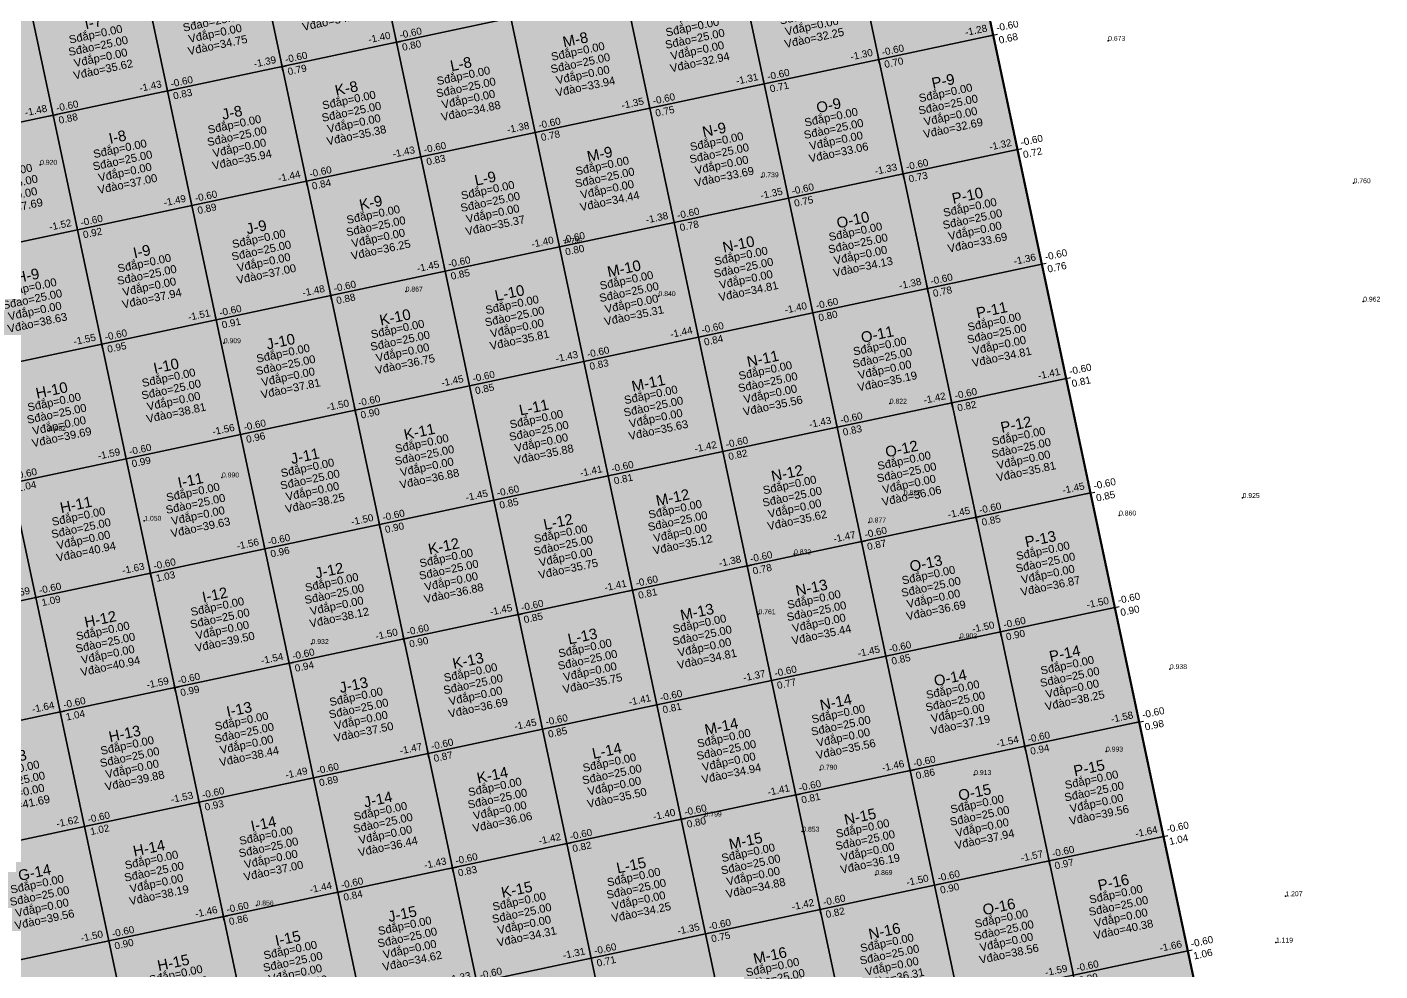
# Model space of a CAD drawing. Header units: metres. Extents: x 466 to 874, y 288 to 471.
# Drawn here: x 678.9 to 736.7, y 378.4 to 418.7 of the extents above; entities that cross this region are included whole.
import ezdxf
from ezdxf.enums import TextEntityAlignment as Align

# ---------------------------------------------------------------- set-up
doc = ezdxf.new("R2010")
doc.units = ezdxf.units.M
for name, color, linetype in [('SN-Dao', 1, 'Continuous'), ('SN-DiemDo', 9, 'Continuous'), ('SN-Luoi', 8, 'Continuous'), ('SN-Nut', 7, 'Continuous'), ('SN-O', 7, 'Continuous'), ('SN-RanhGioi', 1, 'Continuous')]:
    doc.layers.add(name, color=color, linetype=linetype)
doc.styles.add('SN', font='arial.ttf')

# ---------------------------------------------------------------- blocks, each defined once
blk = doc.blocks.new('SN_O')
at = {"color": 2, "style": 'SN'}
blk.add_attdef('TEN', text='', height=0.456, dxfattribs=at).set_placement((0, 1.026), align=Align.MIDDLE_CENTER)
at = {"color": 7, "style": 'SN'}
for tag, p in [('SDAP', (0, 0.513)), ('SDAO', (0, 0)), ('VDAP', (0, -0.513)), ('VDAO', (0, -1.026))]:
    blk.add_attdef(tag, text='', height=0.342, dxfattribs=at).set_placement(p, align=Align.MIDDLE_CENTER)
blk = doc.blocks.new('SN_NUT')
for p, q in [((-0.19, 0), (0.19, 0)), ((0, -0.19), (0, 0.19))]:
    blk.add_line(p, q)
at = {"color": 5, "style": 'SN'}
blk.add_attdef('CC', text='', height=0.304, dxfattribs=at).set_placement((-0.19, 0.114), align=Align.BOTTOM_RIGHT)
at = {"color": 1, "style": 'SN'}
blk.add_attdef('CDTK', (0.19, 0.114), '', height=0.304, dxfattribs=at)
at = {"color": 3, "style": 'SN'}
blk.add_attdef('CDTN', (0.19, -0.418), '', height=0.304, dxfattribs=at)

msp = doc.modelspace()

# ---------------------------------------------------------------- hatches: boundary and pattern name
at = {"layer": 'SN-Dao', "transparency": 33554534}
for points in [[(693.669, 422.953), (698.56, 423.992), (699.599, 419.102), (694.708, 418.062)], [(714.271, 422.22), (719.162, 423.26), (720.202, 418.369), (715.311, 417.33)], [(688.778, 421.913), (693.669, 422.953), (694.708, 418.062), (689.818, 417.023)], [(709.381, 421.181), (714.271, 422.22), (715.311, 417.33), (710.42, 416.29)], [(683.887, 420.874), (688.778, 421.913), (689.818, 417.023), (684.927, 415.983)], [(678.997, 419.834), (683.887, 420.874), (684.927, 415.983), (680.036, 414.943)], [(704.49, 420.141), (709.381, 421.181), (710.42, 416.29), (705.529, 415.25)], [(674.106, 418.795), (678.997, 419.834), (680.036, 414.943), (675.145, 413.904)], [(699.599, 419.102), (704.49, 420.141), (705.529, 415.25), (700.639, 414.211)], [(694.708, 418.062), (699.599, 419.102), (700.639, 414.211), (695.748, 413.171)], [(689.818, 417.023), (694.708, 418.062), (695.748, 413.171), (690.857, 412.132)], [(715.311, 417.33), (720.202, 418.369), (721.241, 413.478), (716.35, 412.439)], [(684.927, 415.983), (689.818, 417.023), (690.857, 412.132), (685.966, 411.092)], [(710.42, 416.29), (715.311, 417.33), (716.35, 412.439), (711.46, 411.399)], [(705.529, 415.25), (710.42, 416.29), (711.46, 411.399), (706.569, 410.36)], [(680.036, 414.943), (684.927, 415.983), (685.966, 411.092), (681.076, 410.053)], [(700.639, 414.211), (705.529, 415.25), (706.569, 410.36), (701.678, 409.32)], [(675.145, 413.904), (680.036, 414.943), (681.076, 410.053), (676.185, 409.013)], [(695.748, 413.171), (700.639, 414.211), (701.678, 409.32), (696.787, 408.281)], [(716.35, 412.439), (721.241, 413.478), (722.281, 408.588), (717.39, 407.548)], [(690.857, 412.132), (695.748, 413.171), (696.787, 408.281), (691.897, 407.241)], [(711.46, 411.399), (716.35, 412.439), (717.39, 407.548), (712.499, 406.509)], [(685.966, 411.092), (690.857, 412.132), (691.897, 407.241), (687.006, 406.201)], [(681.076, 410.053), (685.966, 411.092), (687.006, 406.201), (682.115, 405.162)], [(706.569, 410.36), (711.46, 411.399), (712.499, 406.509), (707.609, 405.469)], [(676.185, 409.013), (681.076, 410.053), (682.115, 405.162), (677.225, 404.122)], [(701.678, 409.32), (706.569, 410.36), (707.609, 405.469), (702.718, 404.429)], [(696.787, 408.281), (701.678, 409.32), (702.718, 404.429), (697.827, 403.39)], [(691.897, 407.241), (696.787, 408.281), (697.827, 403.39), (692.936, 402.35)], [(717.39, 407.548), (722.281, 408.588), (723.32, 403.697), (718.43, 402.657)], [(712.499, 406.509), (717.39, 407.548), (718.43, 402.657), (713.539, 401.618)], [(687.006, 406.201), (691.897, 407.241), (692.936, 402.35), (688.046, 401.311)], [(707.609, 405.469), (712.499, 406.509), (713.539, 401.618), (708.648, 400.578)], [(682.115, 405.162), (687.006, 406.201), (688.046, 401.311), (683.155, 400.271)], [(702.718, 404.429), (707.609, 405.469), (708.648, 400.578), (703.757, 399.539)], [(677.225, 404.122), (682.115, 405.162), (683.155, 400.271), (678.264, 399.232)], [(697.827, 403.39), (702.718, 404.429), (703.757, 399.539), (698.867, 398.499)], [(718.43, 402.657), (723.32, 403.697), (724.36, 398.806), (719.469, 397.767)], [(692.936, 402.35), (697.827, 403.39), (698.867, 398.499), (693.976, 397.46)], [(688.046, 401.311), (692.936, 402.35), (693.976, 397.46), (689.085, 396.42)], [(713.539, 401.618), (718.43, 402.657), (719.469, 397.767), (714.578, 396.727)], [(683.155, 400.271), (688.046, 401.311), (689.085, 396.42), (684.194, 395.38)], [(708.648, 400.578), (713.539, 401.618), (714.578, 396.727), (709.688, 395.688)], [(703.757, 399.539), (708.648, 400.578), (709.688, 395.688), (704.797, 394.648)], [(678.264, 399.232), (683.155, 400.271), (684.194, 395.38), (679.304, 394.341)], [(698.867, 398.499), (703.757, 399.539), (704.797, 394.648), (699.906, 393.608)], [(673.373, 398.192), (678.264, 399.232), (679.304, 394.341), (674.413, 393.301)], [(693.976, 397.46), (698.867, 398.499), (699.906, 393.608), (695.015, 392.569)], [(719.469, 397.767), (724.36, 398.806), (725.399, 393.915), (720.509, 392.876)], [(714.578, 396.727), (719.469, 397.767), (720.509, 392.876), (715.618, 391.836)], [(689.085, 396.42), (693.976, 397.46), (695.015, 392.569), (690.125, 391.529)], [(709.688, 395.688), (714.578, 396.727), (715.618, 391.836), (710.727, 390.797)], [(684.194, 395.38), (689.085, 396.42), (690.125, 391.529), (685.234, 390.49)], [(679.304, 394.341), (684.194, 395.38), (685.234, 390.49), (680.343, 389.45)], [(704.797, 394.648), (709.688, 395.688), (710.727, 390.797), (705.836, 389.757)], [(674.413, 393.301), (679.304, 394.341), (680.343, 389.45), (675.452, 388.411)], [(699.906, 393.608), (704.797, 394.648), (705.836, 389.757), (700.946, 388.718)], [(720.509, 392.876), (725.399, 393.915), (726.439, 389.025), (721.548, 387.985)], [(695.015, 392.569), (699.906, 393.608), (700.946, 388.718), (696.055, 387.678)], [(690.125, 391.529), (695.015, 392.569), (696.055, 387.678), (691.164, 386.639)], [(715.618, 391.836), (720.509, 392.876), (721.548, 387.985), (716.657, 386.946)], [(685.234, 390.49), (690.125, 391.529), (691.164, 386.639), (686.273, 385.599)], [(710.727, 390.797), (715.618, 391.836), (716.657, 386.946), (711.767, 385.906)], [(705.836, 389.757), (710.727, 390.797), (711.767, 385.906), (706.876, 384.866)], [(680.343, 389.45), (685.234, 390.49), (686.273, 385.599), (681.383, 384.559)], [(700.946, 388.718), (705.836, 389.757), (706.876, 384.866), (701.985, 383.827)], [(675.452, 388.411), (680.343, 389.45), (681.383, 384.559), (676.492, 383.52)], [(721.548, 387.985), (726.439, 389.025), (727.479, 384.134), (722.588, 383.094)], [(696.055, 387.678), (700.946, 388.718), (701.985, 383.827), (697.095, 382.787)], [(716.657, 386.946), (721.548, 387.985), (722.588, 383.094), (717.697, 382.055)], [(691.164, 386.639), (696.055, 387.678), (697.095, 382.787), (692.204, 381.748)], [(711.767, 385.906), (716.657, 386.946), (717.697, 382.055), (712.806, 381.015)], [(686.273, 385.599), (691.164, 386.639), (692.204, 381.748), (687.313, 380.708)], [(681.383, 384.559), (686.273, 385.599), (687.313, 380.708), (682.422, 379.669)], [(706.876, 384.866), (711.767, 385.906), (712.806, 381.015), (707.916, 379.976)], [(676.492, 383.52), (681.383, 384.559), (682.422, 379.669), (677.532, 378.629)], [(701.985, 383.827), (706.876, 384.866), (707.916, 379.976), (703.025, 378.936)], [(697.095, 382.787), (701.985, 383.827), (703.025, 378.936), (698.134, 377.897)], [(722.588, 383.094), (727.479, 384.134), (728.518, 379.243), (723.627, 378.204)], [(692.204, 381.748), (697.095, 382.787), (698.134, 377.897), (693.243, 376.857)], [(717.697, 382.055), (722.588, 383.094), (723.627, 378.204), (718.737, 377.164)], [(687.313, 380.708), (692.204, 381.748), (693.243, 376.857), (688.353, 375.818)], [(712.806, 381.015), (717.697, 382.055), (718.737, 377.164), (713.846, 376.125)], [(707.916, 379.976), (712.806, 381.015), (713.846, 376.125), (708.955, 375.085)], [(682.422, 379.669), (687.313, 380.708), (688.353, 375.818), (683.462, 374.778)], [(703.025, 378.936), (707.916, 379.976), (708.955, 375.085), (704.064, 374.045)], [(677.532, 378.629), (682.422, 379.669), (683.462, 374.778), (678.571, 373.738)], [(723.627, 378.204), (728.518, 379.243), (729.558, 374.352), (724.667, 373.313)], [(698.134, 377.897), (703.025, 378.936), (704.064, 374.045), (699.174, 373.006)]]:
    msp.add_hatch(color=1, dxfattribs=at).paths.add_polyline_path(points)

# ---------------------------------------------------------------- linework, layer by layer
at = {"layer": 'SN-DiemDo'}
for p in [(725.114, 418.125, 0.673), (679.482, 412.829, 0.92), (710.306, 412.296, 0.739), (735.601, 412.042, 0.76), (701.91, 409.487, 0.796), (695.101, 407.412, 0.867), (705.903, 407.218, 0.84), (736.011, 406.982, 0.962), (687.33, 405.205, 0.909), (715.786, 402.624, 0.822), (679.851, 401.455, 0.982), (687.253, 399.471, 0.99), (716.381, 398.71, 0.827), (730.86, 398.594, 0.925), (725.58, 397.844, 0.86), (683.932, 397.621, 1.05), (714.894, 397.545, 0.877), (711.694, 396.187, 0.832), (710.176, 393.629, 0.761), (718.781, 392.603, 0.902), (691.081, 392.355, 0.932), (727.752, 391.282, 0.938), (725.023, 387.759, 0.993), (712.808, 386.985, 0.79), (719.391, 386.758, 0.913), (707.874, 384.985, 0.799), (712.048, 384.337, 0.853), (715.17, 382.486, 0.869), (732.688, 381.578, 1.207), (688.73, 381.184, 0.856), (732.281, 379.598, 1.119)]:
    msp.add_point(p, dxfattribs=at)
at = {"layer": 'SN-Luoi'}
for points in [[(693.669, 422.953), (698.56, 423.992), (699.599, 419.102), (694.708, 418.062)], [(714.271, 422.22), (719.162, 423.26), (720.202, 418.369), (715.311, 417.33)], [(688.778, 421.913), (693.669, 422.953), (694.708, 418.062), (689.818, 417.023)], [(709.381, 421.181), (714.271, 422.22), (715.311, 417.33), (710.42, 416.29)], [(683.887, 420.874), (688.778, 421.913), (689.818, 417.023), (684.927, 415.983)], [(678.997, 419.834), (683.887, 420.874), (684.927, 415.983), (680.036, 414.943)], [(704.49, 420.141), (709.381, 421.181), (710.42, 416.29), (705.529, 415.25)], [(674.106, 418.795), (678.997, 419.834), (680.036, 414.943), (675.145, 413.904)], [(699.599, 419.102), (704.49, 420.141), (705.529, 415.25), (700.639, 414.211)], [(694.708, 418.062), (699.599, 419.102), (700.639, 414.211), (695.748, 413.171)], [(689.818, 417.023), (694.708, 418.062), (695.748, 413.171), (690.857, 412.132)], [(715.311, 417.33), (720.202, 418.369), (721.241, 413.478), (716.35, 412.439)], [(684.927, 415.983), (689.818, 417.023), (690.857, 412.132), (685.966, 411.092)], [(710.42, 416.29), (715.311, 417.33), (716.35, 412.439), (711.46, 411.399)], [(705.529, 415.25), (710.42, 416.29), (711.46, 411.399), (706.569, 410.36)], [(680.036, 414.943), (684.927, 415.983), (685.966, 411.092), (681.076, 410.053)], [(700.639, 414.211), (705.529, 415.25), (706.569, 410.36), (701.678, 409.32)], [(675.145, 413.904), (680.036, 414.943), (681.076, 410.053), (676.185, 409.013)], [(695.748, 413.171), (700.639, 414.211), (701.678, 409.32), (696.787, 408.281)], [(716.35, 412.439), (721.241, 413.478), (722.281, 408.588), (717.39, 407.548)], [(690.857, 412.132), (695.748, 413.171), (696.787, 408.281), (691.897, 407.241)], [(711.46, 411.399), (716.35, 412.439), (717.39, 407.548), (712.499, 406.509)], [(685.966, 411.092), (690.857, 412.132), (691.897, 407.241), (687.006, 406.201)], [(681.076, 410.053), (685.966, 411.092), (687.006, 406.201), (682.115, 405.162)], [(706.569, 410.36), (711.46, 411.399), (712.499, 406.509), (707.609, 405.469)], [(676.185, 409.013), (681.076, 410.053), (682.115, 405.162), (677.225, 404.122)], [(701.678, 409.32), (706.569, 410.36), (707.609, 405.469), (702.718, 404.429)], [(696.787, 408.281), (701.678, 409.32), (702.718, 404.429), (697.827, 403.39)], [(691.897, 407.241), (696.787, 408.281), (697.827, 403.39), (692.936, 402.35)], [(717.39, 407.548), (722.281, 408.588), (723.32, 403.697), (718.43, 402.657)], [(712.499, 406.509), (717.39, 407.548), (718.43, 402.657), (713.539, 401.618)], [(687.006, 406.201), (691.897, 407.241), (692.936, 402.35), (688.046, 401.311)], [(707.609, 405.469), (712.499, 406.509), (713.539, 401.618), (708.648, 400.578)], [(682.115, 405.162), (687.006, 406.201), (688.046, 401.311), (683.155, 400.271)], [(702.718, 404.429), (707.609, 405.469), (708.648, 400.578), (703.757, 399.539)], [(677.225, 404.122), (682.115, 405.162), (683.155, 400.271), (678.264, 399.232)], [(697.827, 403.39), (702.718, 404.429), (703.757, 399.539), (698.867, 398.499)], [(718.43, 402.657), (723.32, 403.697), (724.36, 398.806), (719.469, 397.767)], [(692.936, 402.35), (697.827, 403.39), (698.867, 398.499), (693.976, 397.46)], [(688.046, 401.311), (692.936, 402.35), (693.976, 397.46), (689.085, 396.42)], [(713.539, 401.618), (718.43, 402.657), (719.469, 397.767), (714.578, 396.727)], [(683.155, 400.271), (688.046, 401.311), (689.085, 396.42), (684.194, 395.38)], [(708.648, 400.578), (713.539, 401.618), (714.578, 396.727), (709.688, 395.688)], [(703.757, 399.539), (708.648, 400.578), (709.688, 395.688), (704.797, 394.648)], [(678.264, 399.232), (683.155, 400.271), (684.194, 395.38), (679.304, 394.341)], [(698.867, 398.499), (703.757, 399.539), (704.797, 394.648), (699.906, 393.608)], [(673.373, 398.192), (678.264, 399.232), (679.304, 394.341), (674.413, 393.301)], [(693.976, 397.46), (698.867, 398.499), (699.906, 393.608), (695.015, 392.569)], [(719.469, 397.767), (724.36, 398.806), (725.399, 393.915), (720.509, 392.876)], [(714.578, 396.727), (719.469, 397.767), (720.509, 392.876), (715.618, 391.836)], [(689.085, 396.42), (693.976, 397.46), (695.015, 392.569), (690.125, 391.529)], [(709.688, 395.688), (714.578, 396.727), (715.618, 391.836), (710.727, 390.797)], [(684.194, 395.38), (689.085, 396.42), (690.125, 391.529), (685.234, 390.49)], [(679.304, 394.341), (684.194, 395.38), (685.234, 390.49), (680.343, 389.45)], [(704.797, 394.648), (709.688, 395.688), (710.727, 390.797), (705.836, 389.757)], [(674.413, 393.301), (679.304, 394.341), (680.343, 389.45), (675.452, 388.411)], [(699.906, 393.608), (704.797, 394.648), (705.836, 389.757), (700.946, 388.718)], [(720.509, 392.876), (725.399, 393.915), (726.439, 389.025), (721.548, 387.985)], [(695.015, 392.569), (699.906, 393.608), (700.946, 388.718), (696.055, 387.678)], [(690.125, 391.529), (695.015, 392.569), (696.055, 387.678), (691.164, 386.639)], [(715.618, 391.836), (720.509, 392.876), (721.548, 387.985), (716.657, 386.946)], [(685.234, 390.49), (690.125, 391.529), (691.164, 386.639), (686.273, 385.599)], [(710.727, 390.797), (715.618, 391.836), (716.657, 386.946), (711.767, 385.906)], [(705.836, 389.757), (710.727, 390.797), (711.767, 385.906), (706.876, 384.866)], [(680.343, 389.45), (685.234, 390.49), (686.273, 385.599), (681.383, 384.559)], [(700.946, 388.718), (705.836, 389.757), (706.876, 384.866), (701.985, 383.827)], [(675.452, 388.411), (680.343, 389.45), (681.383, 384.559), (676.492, 383.52)], [(721.548, 387.985), (726.439, 389.025), (727.479, 384.134), (722.588, 383.094)], [(696.055, 387.678), (700.946, 388.718), (701.985, 383.827), (697.095, 382.787)], [(716.657, 386.946), (721.548, 387.985), (722.588, 383.094), (717.697, 382.055)], [(691.164, 386.639), (696.055, 387.678), (697.095, 382.787), (692.204, 381.748)], [(711.767, 385.906), (716.657, 386.946), (717.697, 382.055), (712.806, 381.015)], [(686.273, 385.599), (691.164, 386.639), (692.204, 381.748), (687.313, 380.708)], [(681.383, 384.559), (686.273, 385.599), (687.313, 380.708), (682.422, 379.669)], [(706.876, 384.866), (711.767, 385.906), (712.806, 381.015), (707.916, 379.976)], [(676.492, 383.52), (681.383, 384.559), (682.422, 379.669), (677.532, 378.629)], [(701.985, 383.827), (706.876, 384.866), (707.916, 379.976), (703.025, 378.936)], [(697.095, 382.787), (701.985, 383.827), (703.025, 378.936), (698.134, 377.897)], [(722.588, 383.094), (727.479, 384.134), (728.518, 379.243), (723.627, 378.204)], [(692.204, 381.748), (697.095, 382.787), (698.134, 377.897), (693.243, 376.857)], [(717.697, 382.055), (722.588, 383.094), (723.627, 378.204), (718.737, 377.164)], [(687.313, 380.708), (692.204, 381.748), (693.243, 376.857), (688.353, 375.818)], [(712.806, 381.015), (717.697, 382.055), (718.737, 377.164), (713.846, 376.125)], [(707.916, 379.976), (712.806, 381.015), (713.846, 376.125), (708.955, 375.085)], [(682.422, 379.669), (687.313, 380.708), (688.353, 375.818), (683.462, 374.778)], [(703.025, 378.936), (707.916, 379.976), (708.955, 375.085), (704.064, 374.045)], [(677.532, 378.629), (682.422, 379.669), (683.462, 374.778), (678.571, 373.738)], [(723.627, 378.204), (728.518, 379.243), (729.558, 374.352), (724.667, 373.313)], [(698.134, 377.897), (703.025, 378.936), (704.064, 374.045), (699.174, 373.006)]]:
    msp.add_lwpolyline(points, close=True, dxfattribs=at)
at = {"layer": 'SN-RanhGioi', "const_width": 0.095}
msp.add_lwpolyline([(711.885, 457.495), (734.755, 349.899), (656.504, 333.266), (633.633, 440.862)], close=True, dxfattribs=at)

# ---------------------------------------------------------------- block references
at = {"layer": 'SN-Nut', "rotation": 12.00000000000403}
for p, values in [((694.708, 418.062), {'CDTK': '-0.60', 'CDTN': '0.80', 'CC': '-1.40'}), ((720.202, 418.369), {'CDTK': '-0.60', 'CDTN': '0.68', 'CC': '-1.28'}), ((715.311, 417.33), {'CDTK': '-0.60', 'CDTN': '0.70', 'CC': '-1.30'}), ((689.818, 417.023), {'CDTK': '-0.60', 'CDTN': '0.79', 'CC': '-1.39'}), ((710.42, 416.29), {'CDTK': '-0.60', 'CDTN': '0.71', 'CC': '-1.31'}), ((684.927, 415.983), {'CDTK': '-0.60', 'CDTN': '0.83', 'CC': '-1.43'}), ((705.529, 415.25), {'CDTK': '-0.60', 'CDTN': '0.75', 'CC': '-1.35'}), ((680.036, 414.943), {'CDTK': '-0.60', 'CDTN': '0.88', 'CC': '-1.48'}), ((700.639, 414.211), {'CDTK': '-0.60', 'CDTN': '0.78', 'CC': '-1.38'}), ((721.241, 413.478), {'CDTK': '-0.60', 'CDTN': '0.72', 'CC': '-1.32'}), ((695.748, 413.171), {'CDTK': '-0.60', 'CDTN': '0.83', 'CC': '-1.43'}), ((690.857, 412.132), {'CDTK': '-0.60', 'CDTN': '0.84', 'CC': '-1.44'}), ((716.35, 412.439), {'CDTK': '-0.60', 'CDTN': '0.73', 'CC': '-1.33'}), ((685.966, 411.092), {'CDTK': '-0.60', 'CDTN': '0.89', 'CC': '-1.49'}), ((711.46, 411.399), {'CDTK': '-0.60', 'CDTN': '0.75', 'CC': '-1.35'}), ((706.569, 410.36), {'CDTK': '-0.60', 'CDTN': '0.78', 'CC': '-1.38'}), ((681.076, 410.053), {'CDTK': '-0.60', 'CDTN': '0.92', 'CC': '-1.52'}), ((701.678, 409.32), {'CDTK': '-0.60', 'CDTN': '0.80', 'CC': '-1.40'}), ((696.787, 408.281), {'CDTK': '-0.60', 'CDTN': '0.85', 'CC': '-1.45'}), ((722.281, 408.588), {'CDTK': '-0.60', 'CDTN': '0.76', 'CC': '-1.36'}), ((717.39, 407.548), {'CDTK': '-0.60', 'CDTN': '0.78', 'CC': '-1.38'}), ((691.897, 407.241), {'CDTK': '-0.60', 'CDTN': '0.88', 'CC': '-1.48'}), ((712.499, 406.509), {'CDTK': '-0.60', 'CDTN': '0.80', 'CC': '-1.40'}), ((687.006, 406.201), {'CDTK': '-0.60', 'CDTN': '0.91', 'CC': '-1.51'}), ((682.115, 405.162), {'CDTK': '-0.60', 'CDTN': '0.95', 'CC': '-1.55'}), ((707.609, 405.469), {'CDTK': '-0.60', 'CDTN': '0.84', 'CC': '-1.44'}), ((702.718, 404.429), {'CDTK': '-0.60', 'CDTN': '0.83', 'CC': '-1.43'}), ((723.32, 403.697), {'CDTK': '-0.60', 'CDTN': '0.81', 'CC': '-1.41'}), ((697.827, 403.39), {'CDTK': '-0.60', 'CDTN': '0.85', 'CC': '-1.45'}), ((692.936, 402.35), {'CDTK': '-0.60', 'CDTN': '0.90', 'CC': '-1.50'}), ((718.43, 402.657), {'CDTK': '-0.60', 'CDTN': '0.82', 'CC': '-1.42'}), ((688.046, 401.311), {'CDTK': '-0.60', 'CDTN': '0.96', 'CC': '-1.56'}), ((713.539, 401.618), {'CDTK': '-0.60', 'CDTN': '0.83', 'CC': '-1.43'}), ((708.648, 400.578), {'CDTK': '-0.60', 'CDTN': '0.82', 'CC': '-1.42'}), ((683.155, 400.271), {'CDTK': '-0.60', 'CDTN': '0.99', 'CC': '-1.59'}), ((703.757, 399.539), {'CDTK': '-0.60', 'CDTN': '0.81', 'CC': '-1.41'}), ((678.264, 399.232), {'CDTK': '-0.60', 'CDTN': '1.04', 'CC': '-1.64'}), ((724.36, 398.806), {'CDTK': '-0.60', 'CDTN': '0.85', 'CC': '-1.45'}), ((698.867, 398.499), {'CDTK': '-0.60', 'CDTN': '0.85', 'CC': '-1.45'}), ((719.469, 397.767), {'CDTK': '-0.60', 'CDTN': '0.85', 'CC': '-1.45'}), ((693.976, 397.46), {'CDTK': '-0.60', 'CDTN': '0.90', 'CC': '-1.50'}), ((714.578, 396.727), {'CDTK': '-0.60', 'CDTN': '0.87', 'CC': '-1.47'}), ((689.085, 396.42), {'CDTK': '-0.60', 'CDTN': '0.96', 'CC': '-1.56'}), ((684.194, 395.38), {'CDTK': '-0.60', 'CDTN': '1.03', 'CC': '-1.63'}), ((709.688, 395.688), {'CDTK': '-0.60', 'CDTN': '0.78', 'CC': '-1.38'}), ((679.304, 394.341), {'CDTK': '-0.60', 'CDTN': '1.09', 'CC': '-1.69'}), ((704.797, 394.648), {'CDTK': '-0.60', 'CDTN': '0.81', 'CC': '-1.41'}), ((699.906, 393.608), {'CDTK': '-0.60', 'CDTN': '0.85', 'CC': '-1.45'}), ((725.399, 393.915), {'CDTK': '-0.60', 'CDTN': '0.90', 'CC': '-1.50'}), ((695.015, 392.569), {'CDTK': '-0.60', 'CDTN': '0.90', 'CC': '-1.50'}), ((720.509, 392.876), {'CDTK': '-0.60', 'CDTN': '0.90', 'CC': '-1.50'}), ((690.125, 391.529), {'CDTK': '-0.60', 'CDTN': '0.94', 'CC': '-1.54'}), ((715.618, 391.836), {'CDTK': '-0.60', 'CDTN': '0.85', 'CC': '-1.45'}), ((710.727, 390.797), {'CDTK': '-0.60', 'CDTN': '0.77', 'CC': '-1.37'}), ((685.234, 390.49), {'CDTK': '-0.60', 'CDTN': '0.99', 'CC': '-1.59'}), ((705.836, 389.757), {'CDTK': '-0.60', 'CDTN': '0.81', 'CC': '-1.41'}), ((680.343, 389.45), {'CDTK': '-0.60', 'CDTN': '1.04', 'CC': '-1.64'}), ((726.439, 389.025), {'CDTK': '-0.60', 'CDTN': '0.98', 'CC': '-1.58'}), ((700.946, 388.718), {'CDTK': '-0.60', 'CDTN': '0.85', 'CC': '-1.45'}), ((721.548, 387.985), {'CDTK': '-0.60', 'CDTN': '0.94', 'CC': '-1.54'}), ((696.055, 387.678), {'CDTK': '-0.60', 'CDTN': '0.87', 'CC': '-1.47'}), ((691.164, 386.639), {'CDTK': '-0.60', 'CDTN': '0.89', 'CC': '-1.49'}), ((716.657, 386.946), {'CDTK': '-0.60', 'CDTN': '0.86', 'CC': '-1.46'}), ((686.273, 385.599), {'CDTK': '-0.60', 'CDTN': '0.93', 'CC': '-1.53'}), ((711.767, 385.906), {'CDTK': '-0.60', 'CDTN': '0.81', 'CC': '-1.41'}), ((681.383, 384.559), {'CDTK': '-0.60', 'CDTN': '1.02', 'CC': '-1.62'}), ((706.876, 384.866), {'CDTK': '-0.60', 'CDTN': '0.80', 'CC': '-1.40'}), ((701.985, 383.827), {'CDTK': '-0.60', 'CDTN': '0.82', 'CC': '-1.42'}), ((727.479, 384.134), {'CDTK': '-0.60', 'CDTN': '1.04', 'CC': '-1.64'}), ((697.095, 382.787), {'CDTK': '-0.60', 'CDTN': '0.83', 'CC': '-1.43'}), ((722.588, 383.094), {'CDTK': '-0.60', 'CDTN': '0.97', 'CC': '-1.57'}), ((717.697, 382.055), {'CDTK': '-0.60', 'CDTN': '0.90', 'CC': '-1.50'}), ((692.204, 381.748), {'CDTK': '-0.60', 'CDTN': '0.84', 'CC': '-1.44'}), ((712.806, 381.015), {'CDTK': '-0.60', 'CDTN': '0.82', 'CC': '-1.42'}), ((687.313, 380.708), {'CDTK': '-0.60', 'CDTN': '0.86', 'CC': '-1.46'}), ((707.916, 379.976), {'CDTK': '-0.60', 'CDTN': '0.75', 'CC': '-1.35'}), ((682.422, 379.669), {'CDTK': '-0.60', 'CDTN': '0.90', 'CC': '-1.50'}), ((728.518, 379.243), {'CDTK': '-0.60', 'CDTN': '1.06', 'CC': '-1.66'}), ((703.025, 378.936), {'CDTK': '-0.60', 'CDTN': '0.71', 'CC': '-1.31'}), ((723.627, 378.204), {'CDTK': '-0.60', 'CDTN': '0.99', 'CC': '-1.59'}), ((698.134, 377.897), {'CDTK': '-0.60', 'CDTN': '0.73', 'CC': '-1.33'})]:
    msp.add_blockref('SN_NUT', p, dxfattribs=at).add_auto_attribs(values)
at = {"layer": 'SN-O', "rotation": 12.00000000000403}
for p, values in [((691.743, 419.988), {'TEN': 'K-7', 'SDAP': 'Sđắp=0.00', 'SDAO': 'Sđào=25.00', 'VDAP': 'Vđắp=0.00', 'VDAO': 'Vđào=34.50'}), ((686.852, 418.948), {'TEN': 'J-7', 'SDAP': 'Sđắp=0.00', 'SDAO': 'Sđào=25.00', 'VDAP': 'Vđắp=0.00', 'VDAO': 'Vđào=34.75'}), ((712.346, 419.255), {'TEN': 'O-8', 'SDAP': 'Sđắp=0.00', 'SDAO': 'Sđào=25.00', 'VDAP': 'Vđắp=0.00', 'VDAO': 'Vđào=32.25'}), ((681.962, 417.909), {'TEN': 'I-7', 'SDAP': 'Sđắp=0.00', 'SDAO': 'Sđào=25.00', 'VDAP': 'Vđắp=0.00', 'VDAO': 'Vđào=35.62'}), ((707.455, 418.216), {'TEN': 'N-8', 'SDAP': 'Sđắp=0.00', 'SDAO': 'Sđào=25.00', 'VDAP': 'Vđắp=0.00', 'VDAO': 'Vđào=32.94'}), ((702.564, 417.176), {'TEN': 'M-8', 'SDAP': 'Sđắp=0.00', 'SDAO': 'Sđào=25.00', 'VDAP': 'Vđắp=0.00', 'VDAO': 'Vđào=33.94'}), ((697.674, 416.136), {'TEN': 'L-8', 'SDAP': 'Sđắp=0.00', 'SDAO': 'Sđào=25.00', 'VDAP': 'Vđắp=0.00', 'VDAO': 'Vđào=34.88'}), ((692.783, 415.097), {'TEN': 'K-8', 'SDAP': 'Sđắp=0.00', 'SDAO': 'Sđào=25.00', 'VDAP': 'Vđắp=0.00', 'VDAO': 'Vđào=35.38'}), ((718.276, 415.404), {'TEN': 'P-9', 'SDAP': 'Sđắp=0.00', 'SDAO': 'Sđào=25.00', 'VDAP': 'Vđắp=0.00', 'VDAO': 'Vđào=32.69'}), ((713.385, 414.364), {'TEN': 'O-9', 'SDAP': 'Sđắp=0.00', 'SDAO': 'Sđào=25.00', 'VDAP': 'Vđắp=0.00', 'VDAO': 'Vđào=33.06'}), ((687.892, 414.057), {'TEN': 'J-8', 'SDAP': 'Sđắp=0.00', 'SDAO': 'Sđào=25.00', 'VDAP': 'Vđắp=0.00', 'VDAO': 'Vđào=35.94'}), ((708.495, 413.325), {'TEN': 'N-9', 'SDAP': 'Sđắp=0.00', 'SDAO': 'Sđào=25.00', 'VDAP': 'Vđắp=0.00', 'VDAO': 'Vđào=33.69'}), ((683.001, 413.018), {'TEN': 'I-8', 'SDAP': 'Sđắp=0.00', 'SDAO': 'Sđào=25.00', 'VDAP': 'Vđắp=0.00', 'VDAO': 'Vđào=37.00'}), ((678.111, 411.978), {'TEN': 'H-8', 'SDAP': 'Sđắp=0.00', 'SDAO': 'Sđào=25.00', 'VDAP': 'Vđắp=0.00', 'VDAO': 'Vđào=37.69'}), ((703.604, 412.285), {'TEN': 'M-9', 'SDAP': 'Sđắp=0.00', 'SDAO': 'Sđào=25.00', 'VDAP': 'Vđắp=0.00', 'VDAO': 'Vđào=34.44'}), ((698.713, 411.246), {'TEN': 'L-9', 'SDAP': 'Sđắp=0.00', 'SDAO': 'Sđào=25.00', 'VDAP': 'Vđắp=0.00', 'VDAO': 'Vđào=35.37'}), ((719.316, 410.513), {'TEN': 'P-10', 'SDAP': 'Sđắp=0.00', 'SDAO': 'Sđào=25.00', 'VDAP': 'Vđắp=0.00', 'VDAO': 'Vđào=33.69'}), ((693.822, 410.206), {'TEN': 'K-9', 'SDAP': 'Sđắp=0.00', 'SDAO': 'Sđào=25.00', 'VDAP': 'Vđắp=0.00', 'VDAO': 'Vđào=36.25'}), ((688.932, 409.167), {'TEN': 'J-9', 'SDAP': 'Sđắp=0.00', 'SDAO': 'Sđào=25.00', 'VDAP': 'Vđắp=0.00', 'VDAO': 'Vđào=37.00'}), ((714.425, 409.474), {'TEN': 'O-10', 'SDAP': 'Sđắp=0.00', 'SDAO': 'Sđào=25.00', 'VDAP': 'Vđắp=0.00', 'VDAO': 'Vđào=34.13'}), ((684.041, 408.127), {'TEN': 'I-9', 'SDAP': 'Sđắp=0.00', 'SDAO': 'Sđào=25.00', 'VDAP': 'Vđắp=0.00', 'VDAO': 'Vđào=37.94'}), ((709.534, 408.434), {'TEN': 'N-10', 'SDAP': 'Sđắp=0.00', 'SDAO': 'Sđào=25.00', 'VDAP': 'Vđắp=0.00', 'VDAO': 'Vđào=34.81'}), ((704.643, 407.395), {'TEN': 'M-10', 'SDAP': 'Sđắp=0.00', 'SDAO': 'Sđào=25.00', 'VDAP': 'Vđắp=0.00', 'VDAO': 'Vđào=35.31'}), ((679.15, 407.088), {'TEN': 'H-9', 'SDAP': 'Sđắp=0.00', 'SDAO': 'Sđào=25.00', 'VDAP': 'Vđắp=0.00', 'VDAO': 'Vđào=38.63'}), ((699.753, 406.355), {'TEN': 'L-10', 'SDAP': 'Sđắp=0.00', 'SDAO': 'Sđào=25.00', 'VDAP': 'Vđắp=0.00', 'VDAO': 'Vđào=35.81'}), ((720.355, 405.623), {'TEN': 'P-11', 'SDAP': 'Sđắp=0.00', 'SDAO': 'Sđào=25.00', 'VDAP': 'Vđắp=0.00', 'VDAO': 'Vđào=34.81'}), ((694.862, 405.315), {'TEN': 'K-10', 'SDAP': 'Sđắp=0.00', 'SDAO': 'Sđào=25.00', 'VDAP': 'Vđắp=0.00', 'VDAO': 'Vđào=36.75'}), ((715.464, 404.583), {'TEN': 'O-11', 'SDAP': 'Sđắp=0.00', 'SDAO': 'Sđào=25.00', 'VDAP': 'Vđắp=0.00', 'VDAO': 'Vđào=35.19'}), ((689.971, 404.276), {'TEN': 'J-10', 'SDAP': 'Sđắp=0.00', 'SDAO': 'Sđào=25.00', 'VDAP': 'Vđắp=0.00', 'VDAO': 'Vđào=37.81'}), ((710.574, 403.543), {'TEN': 'N-11', 'SDAP': 'Sđắp=0.00', 'SDAO': 'Sđào=25.00', 'VDAP': 'Vđắp=0.00', 'VDAO': 'Vđào=35.56'}), ((685.08, 403.236), {'TEN': 'I-10', 'SDAP': 'Sđắp=0.00', 'SDAO': 'Sđào=25.00', 'VDAP': 'Vđắp=0.00', 'VDAO': 'Vđào=38.81'}), ((680.19, 402.197), {'TEN': 'H-10', 'SDAP': 'Sđắp=0.00', 'SDAO': 'Sđào=25.00', 'VDAP': 'Vđắp=0.00', 'VDAO': 'Vđào=39.69'}), ((705.683, 402.504), {'TEN': 'M-11', 'SDAP': 'Sđắp=0.00', 'SDAO': 'Sđào=25.00', 'VDAP': 'Vđắp=0.00', 'VDAO': 'Vđào=35.63'}), ((700.792, 401.464), {'TEN': 'L-11', 'SDAP': 'Sđắp=0.00', 'SDAO': 'Sđào=25.00', 'VDAP': 'Vđắp=0.00', 'VDAO': 'Vđào=35.88'}), ((695.901, 400.425), {'TEN': 'K-11', 'SDAP': 'Sđắp=0.00', 'SDAO': 'Sđào=25.00', 'VDAP': 'Vđắp=0.00', 'VDAO': 'Vđào=36.88'}), ((721.395, 400.732), {'TEN': 'P-12', 'SDAP': 'Sđắp=0.00', 'SDAO': 'Sđào=25.00', 'VDAP': 'Vđắp=0.00', 'VDAO': 'Vđào=35.81'}), ((691.011, 399.385), {'TEN': 'J-11', 'SDAP': 'Sđắp=0.00', 'SDAO': 'Sđào=25.00', 'VDAP': 'Vđắp=0.00', 'VDAO': 'Vđào=38.25'}), ((716.504, 399.692), {'TEN': 'O-12', 'SDAP': 'Sđắp=0.00', 'SDAO': 'Sđào=25.00', 'VDAP': 'Vđắp=0.00', 'VDAO': 'Vđào=36.06'}), ((711.613, 398.653), {'TEN': 'N-12', 'SDAP': 'Sđắp=0.00', 'SDAO': 'Sđào=25.00', 'VDAP': 'Vđắp=0.00', 'VDAO': 'Vđào=35.62'}), ((686.12, 398.346), {'TEN': 'I-11', 'SDAP': 'Sđắp=0.00', 'SDAO': 'Sđào=25.00', 'VDAP': 'Vđắp=0.00', 'VDAO': 'Vđào=39.63'}), ((706.722, 397.613), {'TEN': 'M-12', 'SDAP': 'Sđắp=0.00', 'SDAO': 'Sđào=25.00', 'VDAP': 'Vđắp=0.00', 'VDAO': 'Vđào=35.12'}), ((681.229, 397.306), {'TEN': 'H-11', 'SDAP': 'Sđắp=0.00', 'SDAO': 'Sđào=25.00', 'VDAP': 'Vđắp=0.00', 'VDAO': 'Vđào=40.94'}), ((701.832, 396.574), {'TEN': 'L-12', 'SDAP': 'Sđắp=0.00', 'SDAO': 'Sđào=25.00', 'VDAP': 'Vđắp=0.00', 'VDAO': 'Vđào=35.75'}), ((722.434, 395.841), {'TEN': 'P-13', 'SDAP': 'Sđắp=0.00', 'SDAO': 'Sđào=25.00', 'VDAP': 'Vđắp=0.00', 'VDAO': 'Vđào=36.87'}), ((696.941, 395.534), {'TEN': 'K-12', 'SDAP': 'Sđắp=0.00', 'SDAO': 'Sđào=25.00', 'VDAP': 'Vđắp=0.00', 'VDAO': 'Vđào=36.88'}), ((717.544, 394.801), {'TEN': 'O-13', 'SDAP': 'Sđắp=0.00', 'SDAO': 'Sđào=25.00', 'VDAP': 'Vđắp=0.00', 'VDAO': 'Vđào=36.69'}), ((692.05, 394.494), {'TEN': 'J-12', 'SDAP': 'Sđắp=0.00', 'SDAO': 'Sđào=25.00', 'VDAP': 'Vđắp=0.00', 'VDAO': 'Vđào=38.12'}), ((712.653, 393.762), {'TEN': 'N-13', 'SDAP': 'Sđắp=0.00', 'SDAO': 'Sđào=25.00', 'VDAP': 'Vđắp=0.00', 'VDAO': 'Vđào=35.44'}), ((687.16, 393.455), {'TEN': 'I-12', 'SDAP': 'Sđắp=0.00', 'SDAO': 'Sđào=25.00', 'VDAP': 'Vđắp=0.00', 'VDAO': 'Vđào=39.50'}), ((682.269, 392.415), {'TEN': 'H-12', 'SDAP': 'Sđắp=0.00', 'SDAO': 'Sđào=25.00', 'VDAP': 'Vđắp=0.00', 'VDAO': 'Vđào=40.94'}), ((707.762, 392.722), {'TEN': 'M-13', 'SDAP': 'Sđắp=0.00', 'SDAO': 'Sđào=25.00', 'VDAP': 'Vđắp=0.00', 'VDAO': 'Vđào=34.81'}), ((702.871, 391.683), {'TEN': 'L-13', 'SDAP': 'Sđắp=0.00', 'SDAO': 'Sđào=25.00', 'VDAP': 'Vđắp=0.00', 'VDAO': 'Vđào=35.75'}), ((697.981, 390.643), {'TEN': 'K-13', 'SDAP': 'Sđắp=0.00', 'SDAO': 'Sđào=25.00', 'VDAP': 'Vđắp=0.00', 'VDAO': 'Vđào=36.69'}), ((723.474, 390.95), {'TEN': 'P-14', 'SDAP': 'Sđắp=0.00', 'SDAO': 'Sđào=25.00', 'VDAP': 'Vđắp=0.00', 'VDAO': 'Vđào=38.25'}), ((693.09, 389.604), {'TEN': 'J-13', 'SDAP': 'Sđắp=0.00', 'SDAO': 'Sđào=25.00', 'VDAP': 'Vđắp=0.00', 'VDAO': 'Vđào=37.50'}), ((718.583, 389.911), {'TEN': 'O-14', 'SDAP': 'Sđắp=0.00', 'SDAO': 'Sđào=25.00', 'VDAP': 'Vđắp=0.00', 'VDAO': 'Vđào=37.19'}), ((713.692, 388.871), {'TEN': 'N-14', 'SDAP': 'Sđắp=0.00', 'SDAO': 'Sđào=25.00', 'VDAP': 'Vđắp=0.00', 'VDAO': 'Vđào=35.56'}), ((688.199, 388.564), {'TEN': 'I-13', 'SDAP': 'Sđắp=0.00', 'SDAO': 'Sđào=25.00', 'VDAP': 'Vđắp=0.00', 'VDAO': 'Vđào=38.44'}), ((708.802, 387.832), {'TEN': 'M-14', 'SDAP': 'Sđắp=0.00', 'SDAO': 'Sđào=25.00', 'VDAP': 'Vđắp=0.00', 'VDAO': 'Vđào=34.94'}), ((683.308, 387.525), {'TEN': 'H-13', 'SDAP': 'Sđắp=0.00', 'SDAO': 'Sđào=25.00', 'VDAP': 'Vđắp=0.00', 'VDAO': 'Vđào=39.88'}), ((703.911, 386.792), {'TEN': 'L-14', 'SDAP': 'Sđắp=0.00', 'SDAO': 'Sđào=25.00', 'VDAP': 'Vđắp=0.00', 'VDAO': 'Vđào=35.50'}), ((678.418, 386.485), {'TEN': 'G-13', 'SDAP': 'Sđắp=0.00', 'SDAO': 'Sđào=25.00', 'VDAP': 'Vđắp=0.00', 'VDAO': 'Vđào=41.69'}), ((724.513, 386.06), {'TEN': 'P-15', 'SDAP': 'Sđắp=0.00', 'SDAO': 'Sđào=25.00', 'VDAP': 'Vđắp=0.00', 'VDAO': 'Vđào=39.56'}), ((699.02, 385.753), {'TEN': 'K-14', 'SDAP': 'Sđắp=0.00', 'SDAO': 'Sđào=25.00', 'VDAP': 'Vđắp=0.00', 'VDAO': 'Vđào=36.06'}), ((719.623, 385.02), {'TEN': 'O-15', 'SDAP': 'Sđắp=0.00', 'SDAO': 'Sđào=25.00', 'VDAP': 'Vđắp=0.00', 'VDAO': 'Vđào=37.94'}), ((694.129, 384.713), {'TEN': 'J-14', 'SDAP': 'Sđắp=0.00', 'SDAO': 'Sđào=25.00', 'VDAP': 'Vđắp=0.00', 'VDAO': 'Vđào=36.44'}), ((689.239, 383.673), {'TEN': 'I-14', 'SDAP': 'Sđắp=0.00', 'SDAO': 'Sđào=25.00', 'VDAP': 'Vđắp=0.00', 'VDAO': 'Vđào=37.00'}), ((714.732, 383.98), {'TEN': 'N-15', 'SDAP': 'Sđắp=0.00', 'SDAO': 'Sđào=25.00', 'VDAP': 'Vđắp=0.00', 'VDAO': 'Vđào=36.19'}), ((684.348, 382.634), {'TEN': 'H-14', 'SDAP': 'Sđắp=0.00', 'SDAO': 'Sđào=25.00', 'VDAP': 'Vđắp=0.00', 'VDAO': 'Vđào=38.19'}), ((709.841, 382.941), {'TEN': 'M-15', 'SDAP': 'Sđắp=0.00', 'SDAO': 'Sđào=25.00', 'VDAP': 'Vđắp=0.00', 'VDAO': 'Vđào=34.88'}), ((704.95, 381.901), {'TEN': 'L-15', 'SDAP': 'Sđắp=0.00', 'SDAO': 'Sđào=25.00', 'VDAP': 'Vđắp=0.00', 'VDAO': 'Vđào=34.25'}), ((679.457, 381.594), {'TEN': 'G-14', 'SDAP': 'Sđắp=0.00', 'SDAO': 'Sđào=25.00', 'VDAP': 'Vđắp=0.00', 'VDAO': 'Vđào=39.56'}), ((700.06, 380.862), {'TEN': 'K-15', 'SDAP': 'Sđắp=0.00', 'SDAO': 'Sđào=25.00', 'VDAP': 'Vđắp=0.00', 'VDAO': 'Vđào=34.31'}), ((725.553, 381.169), {'TEN': 'P-16', 'SDAP': 'Sđắp=0.00', 'SDAO': 'Sđào=25.00', 'VDAP': 'Vđắp=0.00', 'VDAO': 'Vđào=40.38'}), ((695.169, 379.822), {'TEN': 'J-15', 'SDAP': 'Sđắp=0.00', 'SDAO': 'Sđào=25.00', 'VDAP': 'Vđắp=0.00', 'VDAO': 'Vđào=34.62'}), ((720.662, 380.129), {'TEN': 'O-16', 'SDAP': 'Sđắp=0.00', 'SDAO': 'Sđào=25.00', 'VDAP': 'Vđắp=0.00', 'VDAO': 'Vđào=38.56'}), ((715.771, 379.09), {'TEN': 'N-16', 'SDAP': 'Sđắp=0.00', 'SDAO': 'Sđào=25.00', 'VDAP': 'Vđắp=0.00', 'VDAO': 'Vđào=36.31'}), ((690.278, 378.783), {'TEN': 'I-15', 'SDAP': 'Sđắp=0.00', 'SDAO': 'Sđào=25.00', 'VDAP': 'Vđắp=0.00', 'VDAO': 'Vđào=34.69'}), ((710.881, 378.05), {'TEN': 'M-16', 'SDAP': 'Sđắp=0.00', 'SDAO': 'Sđào=25.00', 'VDAP': 'Vđắp=0.00', 'VDAO': 'Vđào=34.19'}), ((685.387, 377.743), {'TEN': 'H-15', 'SDAP': 'Sđắp=0.00', 'SDAO': 'Sđào=25.00', 'VDAP': 'Vđắp=0.00', 'VDAO': 'Vđào=35.12'})]:
    msp.add_blockref('SN_O', p, dxfattribs=at).add_auto_attribs(values)

# ---------------------------------------------------------------- texts
at = {"layer": 'SN-DiemDo', "style": 'SN'}
for s, p in [('0.673', (725.114, 418.125)), ('0.920', (679.482, 412.829)), ('0.739', (710.306, 412.296)), ('0.760', (735.601, 412.042)), ('0.796', (701.91, 409.487)), ('0.867', (695.101, 407.412)), ('0.840', (705.903, 407.218)), ('0.962', (736.011, 406.982)), ('0.909', (687.33, 405.205)), ('0.822', (715.786, 402.624)), ('0.982', (679.851, 401.455)), ('0.990', (687.253, 399.471)), ('0.827', (716.381, 398.71)), ('0.925', (730.86, 398.594)), ('1.050', (683.932, 397.621)), ('0.877', (714.894, 397.545)), ('0.860', (725.58, 397.844)), ('0.832', (711.694, 396.187)), ('0.761', (710.176, 393.629)), ('0.932', (691.081, 392.355)), ('0.902', (718.781, 392.603)), ('0.938', (727.752, 391.282)), ('0.993', (725.023, 387.759)), ('0.790', (712.808, 386.985)), ('0.913', (719.391, 386.758)), ('0.799', (707.874, 384.985)), ('0.853', (712.048, 384.337)), ('0.869', (715.17, 382.486)), ('1.207', (732.688, 381.578)), ('0.856', (688.73, 381.184)), ('1.119', (732.281, 379.598))]:
    msp.add_text(s, height=0.209, dxfattribs=at).set_placement(p)

doc.saveas('drawing.dxf')
